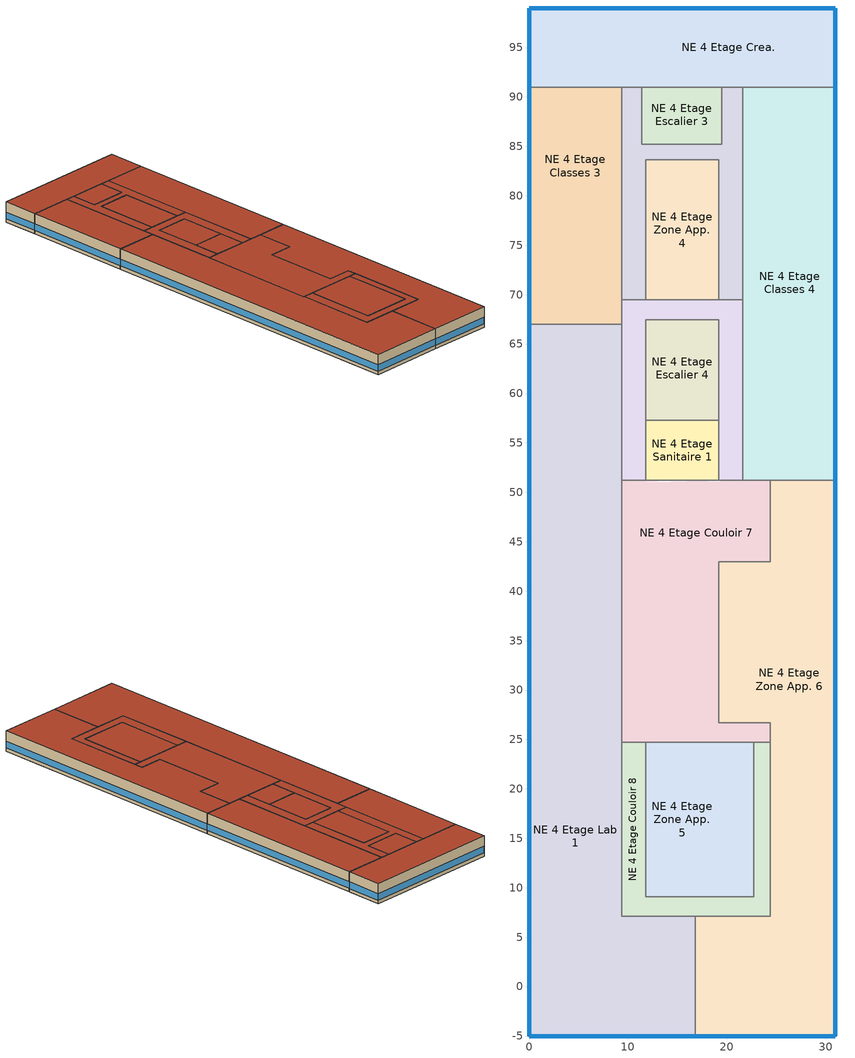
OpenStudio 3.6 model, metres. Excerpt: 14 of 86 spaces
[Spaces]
NE 4 Etage Lab 1
 floor adiabatic: 16.8,7.1 16.8,5.2 11.8,5.2 11.8,7.1 z18; 9.4,43.4 9.4,27.2 0,27.2 0,43.4 z18; 9.4,51.06 9.4,51 1.53,51 z18; 16.8,3.2 16.8,-5 0,-5 0,3.2 z18; 11.8,7.1 11.8,5.2 16.8,5.2 16.8,3.2 9.4,3.2 9.4,7.1 z18; 9.4,27.2 9.4,3.2 0,3.2 0,27.2 z18; 9.4,67 9.4,51.06 0,51 0,67 z18; 9.4,51 9.4,43.4 0,43.4 0,51 z18; 9.4,51.06 1.53,51 9.4,51 0,51 z18
 wall outside: 0,67 0,-5 16.8,-5 z18:22.5
 wall to NE 4 Etage Couloir 8: 16.8,7.1 9.4,7.1 9.4,24.7 z18:22.5
 wall to NE 4 Etage Zone App. 6: 16.8,-5 16.8,7.1 z18:22.5
 wall to NE 4 Etage Classes 3: 9.4,67 0,67 z18:22.5
 wall to NE 4 Etage Couloir 6: 9.4,51.2 9.4,67 z18:22.5
 wall to NE 4 Etage Couloir 7: 9.4,24.7 9.4,51.2 z18:22.5
 window: 0.03,-5 16.77,-5 / 0,66.97 0,-4.97 z18.76:20.23
 roof outside: 16.8,-5 16.8,7.1 9.4,7.1 9.4,67 0,67 0,-5 z22.5
NE 4 Etage Zone App. 6
 floor adiabatic: 19.2,7.1 19.2,5.2 16.8,5.2 16.8,7.1 z18; 31,3.2 31,-5 16.8,-5 16.8,3.2 z18; 21.6,7.1 21.6,3.2 16.8,3.2 16.8,5.2 19.2,5.2 19.2,7.1 z18; 31,43 31,3.2 21.6,3.2 21.6,7.1 24.4,7.1 24.4,26.7 21.6,26.7 21.6,43 z18; 31,51.2 31,43 24.4,43 24.4,51.16 z18; 21.6,43 21.6,26.7 19.17,26.7 19.17,43 z18; 31,51.2 24.4,51.16 24.4,51.2 z18
 wall outside: 16.8,-5 31,-5 31,51.2 z18:22.5
 wall to NE 4 Etage Couloir 7: 24.4,51.2 24.4,43 19.17,43 19.17,26.7 24.4,26.7 24.4,24.7 z18:22.5
 wall to NE 4 Etage Classes 4: 31,51.2 24.4,51.2 z18:22.5
 wall to NE 4 Etage Couloir 8: 24.4,24.7 24.4,7.1 16.8,7.1 z18:22.5
 window: 31,-4.97 31,51.17 / 16.83,-5 30.97,-5 z18.76:20.23
 roof outside: 31,-5 31,51.2 24.4,51.2 24.4,43 19.17,43 19.17,26.7 24.4,26.7 24.4,7.1 16.8,7.1 16.8,-5 z22.5
NE 4 Etage Couloir 8
 floor adiabatic: 19.2,9.1 19.2,7.1 11.8,7.1 11.8,9.1 z18; 11.8,24.7 11.8,7.1 9.4,7.1 9.4,24.7 z18; 19.2,9.1 21.6,9.1 21.6,7.1 19.2,7.1 z18; 24.4,24.7 24.4,7.1 21.6,7.1 21.6,9.1 22.75,9.1 22.75,24.7 z18
 wall to NE 4 Etage Couloir 7: 11.8,24.7 9.4,24.7 / 24.4,24.7 22.75,24.7 z18:22.5
 wall to NE 4 Etage Zone App. 5: 22.75,24.7 22.75,9.1 11.8,9.1 11.8,24.7 z18:22.5
 roof outside: 24.4,7.1 24.4,24.7 22.75,24.7 22.75,9.1 11.8,9.1 11.8,24.7 9.4,24.7 9.4,7.1 z22.5
NE 4 Etage Zone App. 5
 floor adiabatic: 19.2,24.7 19.2,9.1 11.8,9.1 11.8,24.7 z18; 21.6,24.7 21.6,9.1 19.2,9.1 19.2,24.7 z18; 21.6,24.7 22.75,24.7 22.75,9.1 21.6,9.1 z18
 wall to NE 4 Etage Couloir 7: 22.75,24.7 11.8,24.7 z18:22.5
 roof outside: 22.75,9.1 22.75,24.7 11.8,24.7 11.8,9.1 z22.5
NE 4 Etage Couloir 7
 floor adiabatic: 11.43,51.07 9.4,51 9.4,51.06 z18; 19.2,24.9 19.2,24.7 11.8,24.7 11.8,24.9 z18; 19.2,24.9 21.6,24.9 21.6,24.7 19.2,24.7 z18; 11.8,24.9 11.8,24.7 9.4,24.7 9.4,24.9 z18; 24.4,26.7 24.4,24.7 21.6,24.7 21.6,26.7 z18; 24.4,51.16 24.4,43 19.17,43 19.17,26.7 21.6,26.7 21.6,24.9 9.4,24.9 9.4,51 z18; 15.42,51.2 11.8,51.08 11.8,51.2 z18; 11.8,51.2 11.8,51.08 9.4,51.06 9.4,51.2 z18; 24.4,51.2 24.4,51.16 11.8,51.08 z18; 11.7,51.08 9.4,51 11.43,51.07 9.4,51.06 z18
 wall to NE 4 Etage Sanitaire 1: 19.2,51.2 11.8,51.2 z18:22.5
 wall to NE 4 Etage Couloir 6: 21.6,51.2 19.2,51.2 / 11.8,51.2 9.4,51.2 z18:22.5
 wall to NE 4 Etage Classes 4: 24.4,51.2 21.6,51.2 z18:22.5
 roof outside: 24.4,24.7 24.4,26.7 19.17,26.7 19.17,43 24.4,43 24.4,51.2 9.4,51.2 9.4,24.7 z22.5
NE 4 Etage Couloir 6
 floor adiabatic: 21.6,69.46 21.6,51.4 19.3,51.32 19.3,67.7 11.8,67.7 11.8,51.2 9.4,51.2 9.4,69.46 z18; 21.6,51.4 21.6,51.2 19.2,51.2 19.2,51.32 z18; 19.3,57.6 19.3,51.32 19.2,51.32 19.2,57.6 z18; 19.3,67.7 19.3,57.6 19.2,57.6 19.2,67.46 11.8,67.46 11.8,67.7 z18
 wall to NE 4 Etage Classes 3: 9.4,69.46 9.4,67 z18:22.5
 wall to NE 4 Etage Couloir 5: 11.8,69.46 9.4,69.46 / 21.6,69.46 19.2,69.46 z18:22.5
 wall to NE 4 Etage Zone App. 4: 19.2,69.46 11.8,69.46 z18:22.5
 wall to NE 4 Etage Classes 4: 21.6,51.2 21.6,69.46 z18:22.5
 wall to NE 4 Etage Sanitaire 1: 19.2,57.29 19.2,51.2 / 11.8,51.2 11.8,57.29 z18:22.5
 wall to NE 4 Etage Escalier 4: 11.8,57.29 11.8,67.46 19.2,67.46 19.2,57.29 z18:22.5
 roof outside: 21.6,51.2 21.6,69.46 9.4,69.46 9.4,51.2 11.8,51.2 11.8,67.46 19.2,67.46 19.2,51.2 z22.5
NE 4 Etage Sanitaire 1
 floor adiabatic: 19.2,51.32 19.2,51.2 15.5,51.2 z18; 19.2,57.29 19.2,51.32 11.8,51.2 11.8,57.29 z18
 wall to NE 4 Etage Escalier 4: 19.2,57.29 11.8,57.29 z18:22.5
 roof outside: 19.2,51.2 19.2,57.29 11.8,57.29 11.8,51.2 z22.5
NE 4 Etage Classes 4
 floor adiabatic: 21.71,69.7 21.6,53.08 21.6,69.7 z18; 31,91 31,51.4 21.6,51.4 21.8,85.4 21.8,91 z18; 31,51.4 31,51.2 21.6,51.2 21.6,51.4 z18; 21.8,91 21.78,85.4 21.6,85.4 21.6,91 z18; 21.78,85.4 21.71,69.7 21.6,69.7 21.6,85.4 z18
 wall outside: 31,51.2 31,91 z18:22.5
 wall to NE 4 Etage Crea.: 31,91 21.6,91 z18:22.5
 wall to NE 4 Etage Couloir 5: 21.6,91 21.6,69.46 z18:22.5
 window: 31,51.23 31,90.97 z18.76:20.23
 roof outside: 31,51.2 31,91 21.6,91 21.6,51.2 z22.5
NE 4 Etage Escalier 4
 floor adiabatic: 19.2,57.6 19.2,57.29 11.8,57.29 11.8,57.6 z18; 19.2,67.46 19.2,57.6 11.8,57.6 11.8,67.46 z18
 roof outside: 19.2,57.29 19.2,67.46 11.8,67.46 11.8,57.29 z22.5
NE 4 Etage Classes 3
 floor adiabatic: 9.4,91 9.4,75 0,75 0,91 z18; 9.4,75 9.4,67 0,67 0,75 z18
 wall outside: 0,91 0,67 z18:22.5
 wall to NE 4 Etage Crea.: 9.4,91 0,91 z18:22.5
 wall to NE 4 Etage Couloir 5: 9.4,69.46 9.4,91 z18:22.5
 window: 0,90.97 0,67.03 z18.76:20.23
 roof outside: 9.4,67 9.4,91 0,91 0,67 z22.5
NE 4 Etage Couloir 5
 floor adiabatic: 11.4,91 11.4,85.4 11.05,85.4 11.05,91 z18; 19.65,91 19.65,85.4 19.5,85.4 19.5,91 z18; 21.6,69.7 21.6,69.46 19.2,69.46 19.2,69.7 z18; 11.8,69.7 11.8,69.46 9.4,69.46 9.4,69.7 z18; 19.39,83.4 19.31,69.7 19.2,69.7 19.2,83.4 z18; 21.6,91 21.6,85.4 19.65,85.4 19.65,91 z18; 11.05,91 11.05,85.4 9.4,85.4 9.4,91 z18; 21.6,85.4 21.6,69.7 19.31,69.7 19.39,83.4 19.2,83.4 19.2,83.66 11.8,83.66 11.8,69.7 9.4,69.7 9.4,85.4 11.4,85.4 11.4,85.2 19.5,85.2 19.5,85.4 z18
 wall to NE 4 Etage Zone App. 4: 11.8,69.46 11.8,83.66 19.2,83.66 19.2,69.46 z18:22.5
 wall to NE 4 Etage Crea.: 11.4,91 9.4,91 / 21.6,91 19.5,91 z18:22.5
 wall to NE 4 Etage Escalier 3: 19.5,91 19.5,85.2 11.4,85.2 11.4,91 z18:22.5
 roof outside: 21.6,69.46 21.6,91 19.5,91 19.5,85.2 11.4,85.2 11.4,91 9.4,91 9.4,69.46 11.8,69.46 11.8,83.66 19.2,83.66 19.2,69.46 z22.5
NE 4 Etage Zone App. 4
 floor adiabatic: 19.2,69.7 19.2,69.46 11.8,69.46 11.8,69.7 z18; 19.2,83.4 19.2,69.7 11.8,69.7 11.8,83.4 z18; 19.2,83.66 19.2,83.4 11.8,83.4 11.8,83.66 z18
 roof outside: 19.2,69.46 19.2,83.66 11.8,83.66 11.8,69.46 z22.5
NE 4 Etage Escalier 3
 floor adiabatic: 19.5,91 19.5,85.4 11.4,85.4 11.4,91 z18; 19.5,85.4 19.5,85.2 11.4,85.2 11.4,85.4 z18
 wall to NE 4 Etage Crea.: 19.5,91 11.4,91 z18:22.5
 roof outside: 19.5,85.2 19.5,91 11.4,91 11.4,85.2 z22.5
NE 4 Etage Crea.
 floor adiabatic: 19.65,91.2 19.65,91 11.05,91 11.05,91.2 z18; 9.4,94.9 9.4,91 0,91 0,94.9 z18; 31,91.2 31,91 21.8,91 21.8,91.2 z18; 31,99 31,91.2 21.8,91.2 21.8,91 19.65,91 19.65,91.2 11.05,91.2 11.05,91 9.4,91 9.4,94.9 0,94.9 0,99 z18
 wall outside: 31,91 31,99 0,99 0,91 z18:22.5
 window: 0,98.97 0,91.03 / 30.97,99 0.03,99 / 31,91.03 31,98.97 z18.76:20.23
 roof outside: 31,91 31,99 0,99 0,91 z22.5
[Building]
Building 1: North Axis {deg}=44.6; Standards Number of Stories=4; Standards Number of Above Ground Stories=4; Standards Template=NECB2011; Standards Building Type=SecondarySchool
[Site]
Quebec-Lesage Intl AP: Latitude {deg}=46.791; Longitude {deg}=-71.383; Time Zone {hr}=-5; Elevation {m}=74.4
[ClimateZones]
Climate Zone Institution Name 1=ASHRAE; Climate Zone Document Name 1=ANSI/ASHRAE Standard 169; Climate Zone Document Year 1=2006; Climate Zone Institution Name 2=CEC; Climate Zone Document Name 2=California Climate Zone Descriptions; Climate Zone Document Year 2=1995
[Site:WaterMainsTemperature]
Calculation Method=Correlation; Annual Average Outdoor Air Temperature {C}=5.41667; Maximum Difference In Monthly Average Outdoor Air Temperatures {deltaC}=29.9
[SizingPeriod:DesignDay] Barometric Pressure {Pa}=100434; Rain Indicator=No; Snow Indicator=No; Day of Month=21; Daylight Saving Time Indicator=No; Humidity Condition Type=Wetbulb; Dry-Bulb Temperature Range Modifier Type=DefaultMultipliers
Name | Maximum Dry-Bulb Temperature {C} | Daily Dry-Bulb Temperature Range {deltaC} | Wind Speed {m/s} | Wind Direction {deg} | Month | Day Type | Wetbulb or DewPoint at Maximum Dry-Bulb {C} | Solar Model Indicator | ASHRAE Clear Sky Optical Depth for Beam Irradiance | ASHRAE Clear Sky Optical Depth for Diffuse Irradiance | Sky Clearness
Quebec-Lesage Intl AP Ann Clg .4% Condns DB=>MWB | 28.7 | 10.2 | 4.6 | 240 | 7 | SummerDesignDay | 20.8 | ASHRAETau | 0.414 | 2.28
Quebec-Lesage Intl AP Ann Htg 99.6% Condns DB | -24.5 | 0 | 3 | 250 | 1 | WinterDesignDay | -24.5 | ASHRAEClearSky |  |  | 0
[Site:GroundTemperature:BuildingSurface]
19.527, 19.502, 19.536, 19.598, 20.002, 21.64, 22.225, 22.375, 21.449, 20.121, 19.802, 19.633
[DesignSpecification:OutdoorAir] Outdoor Air Method=Sum
Name | Outdoor Air Flow per Person {m3/s-person} | Outdoor Air Flow per Floor Area {m3/s-m2}
Space Function Classroom/lecture/training Ventilation | 0.0285682
Space Function Corr. >= 2.4m wide-sch-D Ventilation; Space Function Stairway-sch-D Ventilation |  | 0.000254
Space Function Lab - classrooms Ventilation | 0.0761206
Space Function Washroom-sch-D Ventilation | 0.228362
[ShadingControl]
Shading Control 1: Shading Type=InteriorBlind; Multiple Surface Control Type=Sequential
[BuildingStory]
Building Story 4: Nominal Z Coordinate {m}=0; Nominal Floor to Floor Height {m}=4.5
[Space] Building Story=Building Story 4; Volume {m3}=Autocalculate
Name | Space Type | Thermal Zone
NE 4 Etage Lab 1 | Space Function Lab - classrooms | ALL_ST=Lab - classrooms_FL=Building Story 4_SCH=D
NE 4 Etage Zone App. 6 | Space Function Classroom/lecture/training | ALL_ST=Classroom/lecture/training_FL=Building Story 4_SCH=D 3
NE 4 Etage Couloir 8 | Space Function Corr. >= 2.4m wide-sch-D | WILD_ST=Corr. >= 2.4m wide-sch-D_FL=Building Story 4_SCH=D 3
NE 4 Etage Zone App. 5 | Space Function Classroom/lecture/training | ALL_ST=Classroom/lecture/training_FL=Building Story 4_SCH=D 2
NE 4 Etage Couloir 7 | Space Function Corr. >= 2.4m wide-sch-D | WILD_ST=Corr. >= 2.4m wide-sch-D_FL=Building Story 4_SCH=D 2
NE 4 Etage Couloir 6 | Space Function Corr. >= 2.4m wide-sch-D | WILD_ST=Corr. >= 2.4m wide-sch-D_FL=Building Story 4_SCH=D 1
NE 4 Etage Sanitaire 1 | Space Function Washroom-sch-D | WET_ST=Washroom-sch-D_FL=Building Story 4_SCHD
NE 4 Etage Classes 4 | Space Function Classroom/lecture/training | ALL_ST=Classroom/lecture/training_FL=Building Story 4_SCH=D 1
NE 4 Etage Escalier 4 | Space Function Stairway-sch-D | WILD_ST=Stairway-sch-D_FL=Building Story 4_SCH=D
NE 4 Etage Classes 3 | Space Function Classroom/lecture/training | ALL_ST=Classroom/lecture/training_FL=Building Story 4_SCH=D
NE 4 Etage Couloir 5 | Space Function Corr. >= 2.4m wide-sch-D | WILD_ST=Corr. >= 2.4m wide-sch-D_FL=Building Story 4_SCH=D
NE 4 Etage Zone App. 4 | Space Function Classroom/lecture/training | ALL_ST=Classroom/lecture/training_FL=Building Story 4_SCH=D 5
NE 4 Etage Escalier 3 | Space Function Stairway-sch-D | WILD_ST=Stairway-sch-D_FL=Building Story 4_SCH=D 1
NE 4 Etage Crea. | Space Function Classroom/lecture/training | ALL_ST=Classroom/lecture/training_FL=Building Story 4_SCH=D 4
[SpaceType] Standards Building Type=Space Function
Name | Design Specification Outdoor Air Object | Standards Space Type
Space Function Classroom/lecture/training | Space Function Classroom/lecture/training Ventilation | Classroom/lecture/training
Space Function Corr. >= 2.4m wide-sch-D | Space Function Corr. >= 2.4m wide-sch-D Ventilation | Corr. >= 2.4m wide-sch-D
Space Function Lab - classrooms | Space Function Lab - classrooms Ventilation | Lab - classrooms
Space Function Stairway-sch-D | Space Function Stairway-sch-D Ventilation | Stairway-sch-D
Space Function Washroom-sch-D | Space Function Washroom-sch-D Ventilation | Washroom-sch-D
[ThermostatSetpoint:DualSetpoint]
Space Function Washroom-sch-D Thermostat 11; Space Function Classroom/lecture/training Thermostat 55; Space Function Classroom/lecture/training Thermostat 56; Space Function Classroom/lecture/training Thermostat 57; Space Function Classroom/lecture/training Thermostat 58; Space Function Lab - classrooms Thermostat 5; Space Function Classroom/lecture/training Thermostat 63; Space Function Classroom/lecture/training Thermostat 81; Space Function Corr. >= 2.4m wide-sch-D Thermostat 42; Space Function Stairway-sch-D Thermostat 23; Space Function Corr. >= 2.4m wide-sch-D Thermostat 43; Space Function Corr. >= 2.4m wide-sch-D Thermostat 44; Space Function Corr. >= 2.4m wide-sch-D Thermostat 45; Space Function Stairway-sch-D Thermostat 25
[SpaceInfiltration:DesignFlowRate] Schedule=Always On Discrete; Design Flow Rate Calculation Method=Flow/ExteriorArea; Flow per Exterior Surface Area {m3/s-m2}=0.00025; Constant Term Coefficient=0; Temperature Term Coefficient=0; Velocity Term Coefficient=0.224; Velocity Squared Term Coefficient=0
Name | Space or SpaceType
NE 4 Etage Classes 3 Infiltration | NE 4 Etage Classes 3
NE 4 Etage Classes 4 Infiltration | NE 4 Etage Classes 4
NE 4 Etage Couloir 5 Infiltration | NE 4 Etage Couloir 5
NE 4 Etage Couloir 6 Infiltration | NE 4 Etage Couloir 6
NE 4 Etage Couloir 7 Infiltration | NE 4 Etage Couloir 7
NE 4 Etage Couloir 8 Infiltration | NE 4 Etage Couloir 8
NE 4 Etage Crea. Infiltration | NE 4 Etage Crea.
NE 4 Etage Escalier 3 Infiltration | NE 4 Etage Escalier 3
NE 4 Etage Escalier 4 Infiltration | NE 4 Etage Escalier 4
NE 4 Etage Lab 1 Infiltration | NE 4 Etage Lab 1
NE 4 Etage Sanitaire 1 Infiltration | NE 4 Etage Sanitaire 1
NE 4 Etage Zone App. 4 Infiltration | NE 4 Etage Zone App. 4
NE 4 Etage Zone App. 5 Infiltration | NE 4 Etage Zone App. 5
NE 4 Etage Zone App. 6 Infiltration | NE 4 Etage Zone App. 6
[ThermalZone] Use Ideal Air Loads=No
Name | Thermostat
WET_ST=Washroom-sch-D_FL=Building Story 4_SCHD | Space Function Washroom-sch-D Thermostat 11
ALL_ST=Classroom/lecture/training_FL=Building Story 4_SCH=D | Space Function Classroom/lecture/training Thermostat 55
ALL_ST=Classroom/lecture/training_FL=Building Story 4_SCH=D 1 | Space Function Classroom/lecture/training Thermostat 56
ALL_ST=Classroom/lecture/training_FL=Building Story 4_SCH=D 2 | Space Function Classroom/lecture/training Thermostat 57
ALL_ST=Classroom/lecture/training_FL=Building Story 4_SCH=D 3 | Space Function Classroom/lecture/training Thermostat 58
ALL_ST=Lab - classrooms_FL=Building Story 4_SCH=D | Space Function Lab - classrooms Thermostat 5
ALL_ST=Classroom/lecture/training_FL=Building Story 4_SCH=D 4 | Space Function Classroom/lecture/training Thermostat 63
ALL_ST=Classroom/lecture/training_FL=Building Story 4_SCH=D 5 | Space Function Classroom/lecture/training Thermostat 81
WILD_ST=Corr. >= 2.4m wide-sch-D_FL=Building Story 4_SCH=D | Space Function Corr. >= 2.4m wide-sch-D Thermostat 42
WILD_ST=Stairway-sch-D_FL=Building Story 4_SCH=D | Space Function Stairway-sch-D Thermostat 23
WILD_ST=Corr. >= 2.4m wide-sch-D_FL=Building Story 4_SCH=D 1 | Space Function Corr. >= 2.4m wide-sch-D Thermostat 43
WILD_ST=Corr. >= 2.4m wide-sch-D_FL=Building Story 4_SCH=D 2 | Space Function Corr. >= 2.4m wide-sch-D Thermostat 44
WILD_ST=Corr. >= 2.4m wide-sch-D_FL=Building Story 4_SCH=D 3 | Space Function Corr. >= 2.4m wide-sch-D Thermostat 45
WILD_ST=Stairway-sch-D_FL=Building Story 4_SCH=D 1 | Space Function Stairway-sch-D Thermostat 25
[Foundation:Kiva] Wall Height Above Grade {m}=0; Wall Depth Below Slab {m}=0
Bldg Kiva Foundation; Surface 11 Kiva Foundation
[Foundation:Kiva:Settings]

[Schedule:Constant]
Always On Discrete: Value=1
